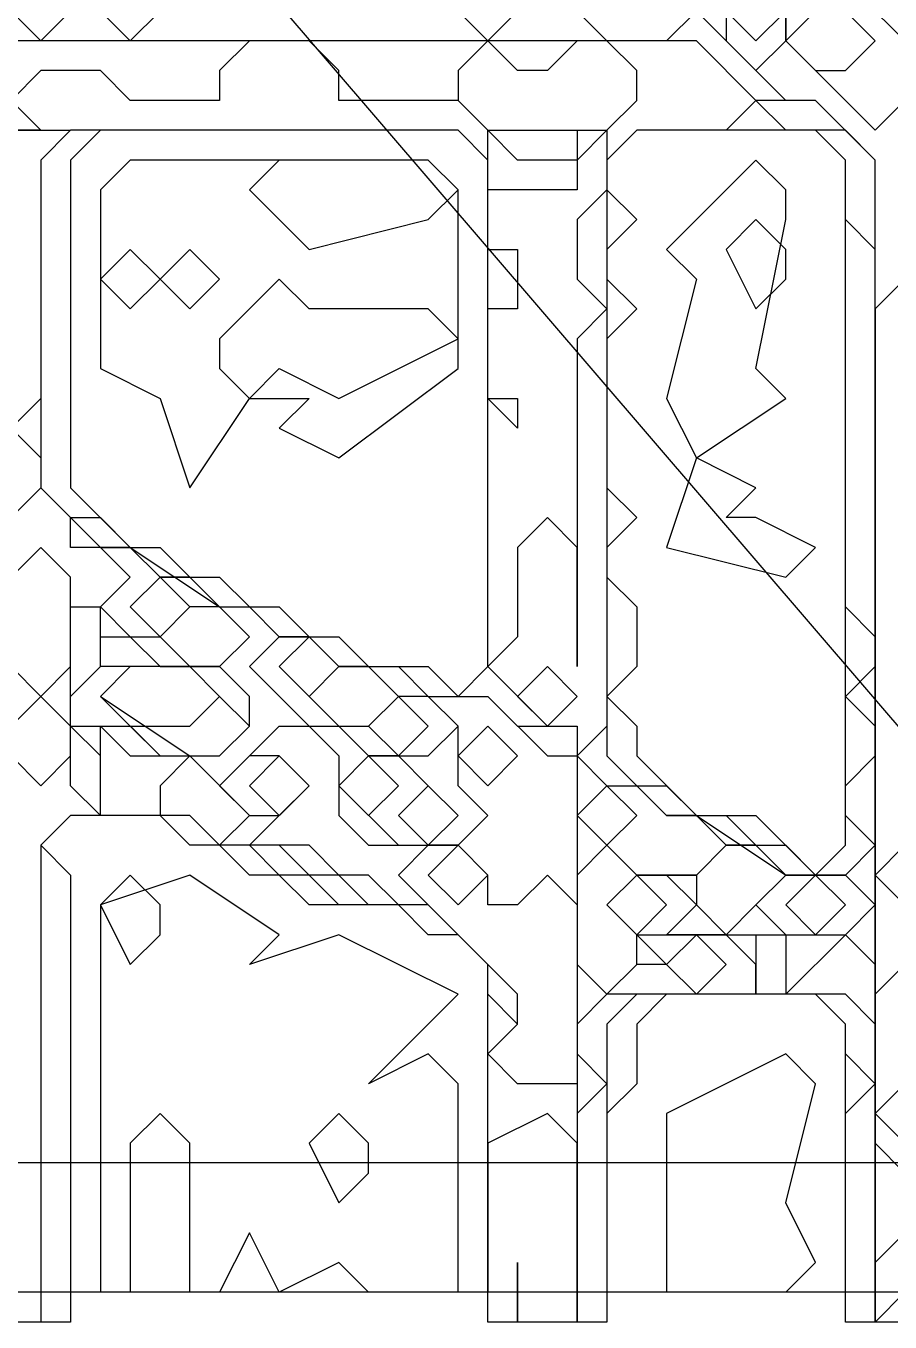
# Model space of a CAD drawing. Extents: x 46 to 224, y 52 to 151.
# Drawn here: x 75.11 to 92.37, y 51.81 to 77.71 of the extents above; entities that cross this region are included whole.
import ezdxf

# ---------------------------------------------------------------- set-up
doc = ezdxf.new("R2010")
doc.units = 0
doc.layers.add('OUTLINE', color=1, linetype='CONTINUOUS')

msp = doc.modelspace()

# ---------------------------------------------------------------- linework, layer by layer
for p, q in [((92.6722, 77.4088), (90.2913, 79.7897)), ((92.6722, 77.4088), (90.2913, 79.7897)), ((88.5056, 78.5992), (89.696, 77.4088)), ((88.5056, 78.5992), (89.696, 77.4088)), ((75.4103, 77.4088), (74.8151, 78.004)), ((76.0056, 78.004), (75.4103, 77.4088)), ((77.196, 77.4088), (76.6008, 78.004)), ((77.7913, 78.004), (77.196, 77.4088)), ((84.3389, 77.4088), (83.7437, 78.004)), ((84.9341, 78.004), (84.3389, 77.4088)), ((86.7198, 77.4088), (86.1246, 78.004)), ((88.5056, 78.004), (87.9103, 77.4088)), ((90.2913, 76.2183), (88.5056, 78.004)), ((90.2913, 76.2183), (88.5056, 78.004)), ((90.2913, 76.2183), (88.5056, 78.004)), ((89.1008, 78.004), (89.1008, 77.4088)), ((89.1008, 78.004), (89.1008, 77.4088)), ((89.696, 77.4088), (90.2913, 78.004)), ((89.696, 77.4088), (90.2913, 78.004)), ((90.2913, 77.4088), (90.2913, 78.004)), ((90.2913, 78.004), (90.2913, 77.4088)), ((90.2913, 77.4088), (90.2913, 78.004)), ((90.2913, 78.004), (90.2913, 77.4088)), ((90.8865, 78.004), (90.2913, 77.4088)), ((92.077, 77.4088), (91.4818, 78.004)), ((88.5056, 77.4088), (58.7437, 77.4088)), ((88.5056, 77.4088), (58.7437, 77.4088)), ((79.577, 77.4088), (78.9818, 76.8135)), ((80.7675, 77.4088), (79.577, 77.4088)), ((81.3627, 76.8135), (80.7675, 77.4088)), ((84.3389, 77.4088), (83.7437, 76.8135)), ((84.9341, 76.8135), (84.3389, 77.4088)), ((86.1246, 77.4088), (85.5294, 76.8135)), ((86.7198, 77.4088), (86.1246, 77.4088)), ((87.3151, 76.8135), (86.7198, 77.4088)), ((87.9103, 77.4088), (86.7198, 77.4088)), ((89.696, 76.2183), (88.5056, 77.4088)), ((89.696, 76.2183), (88.5056, 77.4088)), ((89.1008, 77.4088), (89.696, 76.8135)), ((89.1008, 77.4088), (89.696, 76.8135)), ((89.696, 76.8135), (90.2913, 77.4088)), ((89.696, 76.8135), (90.2913, 77.4088)), ((90.2913, 77.4088), (92.077, 75.623)), ((90.2913, 77.4088), (92.077, 75.623)), ((90.2913, 77.4088), (90.8865, 76.8135)), ((91.4818, 76.8135), (92.077, 77.4088)), ((75.4103, 76.8135), (74.8151, 76.2183)), ((76.6008, 76.8135), (75.4103, 76.8135)), ((77.196, 76.2183), (76.6008, 76.8135)), ((78.9818, 76.8135), (78.9818, 76.2183)), ((81.3627, 76.2183), (81.3627, 76.8135)), ((83.7437, 76.8135), (83.7437, 76.2183)), ((85.5294, 76.8135), (84.9341, 76.8135)), ((87.3151, 76.2183), (87.3151, 76.8135)), ((90.8865, 76.8135), (91.4818, 76.8135)), ((74.8151, 76.2183), (75.4103, 75.623)), ((78.9818, 76.2183), (77.196, 76.2183)), ((83.7437, 76.2183), (81.3627, 76.2183)), ((84.3389, 75.623), (83.7437, 76.2183)), ((83.7437, 76.2183), (84.3389, 75.623)), ((86.7198, 75.623), (87.3151, 76.2183)), ((89.696, 76.2183), (89.1008, 75.623)), ((90.2913, 75.623), (89.696, 76.2183)), ((90.8865, 76.2183), (89.696, 76.2183)), ((90.8865, 76.2183), (89.696, 76.2183)), ((90.8865, 76.2183), (90.2913, 76.2183)), ((90.8865, 76.2183), (90.2913, 76.2183)), ((90.8865, 76.2183), (90.2913, 76.2183)), ((92.077, 75.0278), (90.8865, 76.2183)), ((92.077, 75.0278), (90.8865, 76.2183)), ((92.077, 75.0278), (90.8865, 76.2183)), ((92.077, 75.0278), (90.8865, 76.2183)), ((92.077, 75.0278), (90.8865, 76.2183)), ((92.077, 75.623), (92.6722, 76.2183)), ((92.077, 75.623), (92.6722, 76.2183)), ((71.8389, 75.623), (75.4103, 75.623)), ((71.8389, 75.623), (75.4103, 75.623)), ((75.4103, 75.623), (74.8151, 75.623)), ((75.4103, 75.623), (74.8151, 75.623)), ((75.4103, 75.623), (76.0056, 75.623)), ((76.0056, 75.623), (75.4103, 75.0278)), ((76.0056, 75.623), (75.4103, 75.0278)), ((76.0056, 75.623), (75.4103, 75.0278)), ((83.7437, 75.623), (76.0056, 75.623)), ((83.7437, 75.623), (76.0056, 75.623)), ((76.6008, 75.623), (76.0056, 75.0278)), ((83.7437, 75.623), (76.6008, 75.623)), ((84.3389, 75.0278), (83.7437, 75.623)), ((84.3389, 75.0278), (83.7437, 75.623)), ((84.3389, 75.0278), (83.7437, 75.623)), ((84.3389, 64.9088), (84.3389, 75.623)), ((84.3389, 75.623), (86.7198, 75.623)), ((84.3389, 75.623), (86.1246, 75.623)), ((84.9341, 75.0278), (84.3389, 75.623)), ((84.3389, 75.623), (86.7198, 75.623)), ((84.3389, 75.0278), (84.3389, 75.623)), ((84.3389, 75.623), (86.7198, 75.623)), ((84.3389, 75.0278), (84.3389, 75.623)), ((84.3389, 75.623), (86.7198, 75.623)), ((84.3389, 75.0278), (84.3389, 75.623)), ((86.1246, 75.623), (86.1246, 75.0278)), ((86.7198, 75.623), (86.1246, 75.0278)), ((87.3151, 75.623), (86.7198, 75.0278)), ((86.7198, 75.623), (86.7198, 74.4326)), ((87.3151, 75.623), (86.7198, 75.0278)), ((87.3151, 75.623), (86.7198, 75.0278)), ((87.3151, 75.623), (86.7198, 75.0278)), ((86.7198, 75.623), (86.7198, 74.4326)), ((89.1008, 75.623), (87.3151, 75.623)), ((90.8865, 75.623), (87.3151, 75.623)), ((90.8865, 75.623), (87.3151, 75.623)), ((90.8865, 75.623), (87.3151, 75.623)), ((90.8865, 75.623), (90.2913, 75.623)), ((91.4818, 75.623), (90.8865, 75.623)), ((91.4818, 75.0278), (90.8865, 75.623)), ((91.4818, 75.0278), (90.8865, 75.623)), ((91.4818, 75.0278), (90.8865, 75.623)), ((92.077, 75.0278), (91.4818, 75.623)), ((75.4103, 75.0278), (75.4103, 70.2659)), ((75.4103, 75.0278), (75.4103, 68.4802)), ((75.4103, 75.0278), (75.4103, 68.4802)), ((76.0056, 75.0278), (76.0056, 68.4802)), ((77.196, 75.0278), (76.6008, 74.4326)), ((77.196, 75.0278), (76.6008, 74.4326)), ((83.1484, 75.0278), (77.196, 75.0278)), ((83.1484, 75.0278), (77.196, 75.0278)), ((80.1722, 75.0278), (79.577, 74.4326)), ((83.1484, 75.0278), (80.1722, 75.0278)), ((83.7437, 74.4326), (83.1484, 75.0278)), ((83.7437, 74.4326), (83.1484, 75.0278)), ((83.7437, 74.4326), (83.1484, 75.0278)), ((84.3389, 74.4326), (84.3389, 75.0278)), ((84.3389, 64.9088), (84.3389, 75.0278)), ((84.3389, 74.4326), (84.3389, 75.0278)), ((84.3389, 74.4326), (84.3389, 75.0278)), ((84.3389, 74.4326), (84.3389, 75.0278)), ((84.3389, 64.9088), (84.3389, 75.0278)), ((86.1246, 75.0278), (84.9341, 75.0278)), ((86.1246, 75.0278), (86.1246, 74.4326)), ((86.7198, 75.0278), (86.7198, 63.7183)), ((86.7198, 75.0278), (86.7198, 63.123)), ((86.7198, 75.0278), (86.7198, 63.123)), ((86.7198, 75.0278), (86.7198, 74.4326)), ((89.696, 75.0278), (87.9103, 73.2421)), ((89.696, 75.0278), (87.9103, 73.2421)), ((90.2913, 74.4326), (89.696, 75.0278)), ((90.2913, 74.4326), (89.696, 75.0278)), ((91.4818, 74.4326), (91.4818, 75.0278)), ((91.4818, 74.4326), (91.4818, 75.0278)), ((91.4818, 74.4326), (91.4818, 75.0278)), ((92.077, 61.3373), (92.077, 75.0278)), ((92.077, 51.8135), (92.077, 75.0278)), ((92.077, 51.8135), (92.077, 75.0278)), ((92.077, 51.8135), (92.077, 75.0278)), ((92.077, 61.3373), (92.077, 75.0278)), ((92.077, 61.3373), (92.077, 75.0278)), ((76.6008, 74.4326), (76.6008, 70.8611)), ((76.6008, 74.4326), (76.6008, 70.8611)), ((79.577, 74.4326), (80.7675, 73.2421)), ((83.1484, 73.8373), (83.7437, 74.4326)), ((83.7437, 73.8373), (83.7437, 74.4326)), ((83.7437, 73.8373), (83.7437, 74.4326)), ((86.1246, 74.4326), (84.3389, 74.4326)), ((84.3389, 64.9088), (84.3389, 74.4326)), ((84.3389, 64.9088), (84.3389, 74.4326)), ((84.3389, 64.9088), (84.3389, 74.4326)), ((86.7198, 74.4326), (86.1246, 73.8373)), ((86.7198, 74.4326), (86.1246, 73.8373)), ((86.7198, 74.4326), (87.3151, 73.8373)), ((90.2913, 73.8373), (90.2913, 74.4326)), ((90.2913, 73.8373), (90.2913, 74.4326)), ((91.4818, 73.8373), (91.4818, 74.4326)), ((91.4818, 66.0992), (91.4818, 74.4326)), ((91.4818, 61.3373), (91.4818, 74.4326)), ((80.7675, 73.2421), (83.1484, 73.8373)), ((83.7437, 70.8611), (83.7437, 73.8373)), ((83.7437, 70.8611), (83.7437, 73.8373)), ((86.1246, 73.8373), (86.1246, 72.6468)), ((86.1246, 73.8373), (86.1246, 72.6468)), ((87.3151, 73.8373), (86.7198, 73.2421)), ((89.696, 73.8373), (89.1008, 73.2421)), ((89.696, 70.8611), (90.2913, 73.8373)), ((89.696, 70.8611), (90.2913, 73.8373)), ((90.2913, 73.2421), (89.696, 73.8373)), ((92.077, 73.2421), (91.4818, 73.8373)), ((77.196, 73.2421), (76.6008, 72.6468)), ((77.7913, 72.6468), (77.196, 73.2421)), ((78.3865, 73.2421), (77.7913, 72.6468)), ((78.9818, 72.6468), (78.3865, 73.2421)), ((84.3389, 73.2421), (84.9341, 73.2421)), ((84.3389, 72.6468), (84.3389, 73.2421)), ((84.9341, 73.2421), (84.9341, 72.0516)), ((86.7198, 73.2421), (86.7198, 72.6468)), ((87.9103, 73.2421), (88.5056, 72.6468)), ((87.9103, 73.2421), (88.5056, 72.6468)), ((89.1008, 73.2421), (89.696, 72.0516)), ((90.2913, 72.6468), (90.2913, 73.2421)), ((92.077, 61.3373), (92.077, 73.2421)), ((76.6008, 72.6468), (77.196, 72.0516)), ((77.196, 72.0516), (77.7913, 72.6468)), ((77.7913, 72.6468), (78.3865, 72.0516)), ((78.3865, 72.0516), (78.9818, 72.6468)), ((80.1722, 72.6468), (78.9818, 71.4564)), ((80.7675, 72.0516), (80.1722, 72.6468)), ((84.3389, 72.0516), (84.3389, 72.6468)), ((86.1246, 72.6468), (86.7198, 72.0516)), ((86.1246, 72.6468), (86.7198, 72.0516)), ((86.7198, 72.6468), (87.3151, 72.0516)), ((88.5056, 72.6468), (87.9103, 70.2659)), ((88.5056, 72.6468), (87.9103, 70.2659)), ((89.696, 72.0516), (90.2913, 72.6468)), ((92.6722, 72.6468), (92.077, 72.0516)), ((92.6722, 72.6468), (92.077, 72.0516)), ((81.3627, 72.0516), (80.7675, 72.0516)), ((83.1484, 72.0516), (81.3627, 72.0516)), ((83.7437, 71.4564), (83.1484, 72.0516)), ((84.9341, 72.0516), (84.3389, 72.0516)), ((86.7198, 72.0516), (86.1246, 71.4564)), ((86.7198, 72.0516), (86.1246, 71.4564)), ((87.3151, 72.0516), (86.7198, 71.4564)), ((92.077, 72.0516), (92.077, 51.8135)), ((92.077, 72.0516), (92.077, 51.8135)), ((78.9818, 71.4564), (78.9818, 70.8611)), ((81.3627, 70.2659), (83.7437, 71.4564)), ((86.1246, 71.4564), (86.1246, 64.9088)), ((86.1246, 71.4564), (86.1246, 64.9088)), ((86.7198, 71.4564), (86.7198, 68.4802)), ((76.6008, 70.8611), (77.7913, 70.2659)), ((76.6008, 70.8611), (77.7913, 70.2659)), ((78.9818, 70.8611), (79.577, 70.2659)), ((79.577, 70.2659), (80.1722, 70.8611)), ((80.1722, 70.8611), (81.3627, 70.2659)), ((81.3627, 69.0754), (83.7437, 70.8611)), ((81.3627, 69.0754), (83.7437, 70.8611)), ((90.2913, 70.2659), (89.696, 70.8611)), ((90.2913, 70.2659), (89.696, 70.8611)), ((75.4103, 70.2659), (74.8151, 69.6707)), ((77.7913, 70.2659), (78.3865, 68.4802)), ((77.7913, 70.2659), (78.3865, 68.4802)), ((78.3865, 68.4802), (79.577, 70.2659)), ((78.3865, 68.4802), (79.577, 70.2659)), ((79.577, 70.2659), (80.7675, 70.2659)), ((79.577, 70.2659), (80.7675, 70.2659)), ((80.7675, 70.2659), (80.1722, 69.6707)), ((80.7675, 70.2659), (80.1722, 69.6707)), ((84.3389, 70.2659), (84.9341, 70.2659)), ((84.9341, 69.6707), (84.3389, 70.2659)), ((84.9341, 70.2659), (84.9341, 69.6707)), ((87.9103, 70.2659), (88.5056, 69.0754)), ((87.9103, 70.2659), (88.5056, 69.0754)), ((88.5056, 69.0754), (90.2913, 70.2659)), ((88.5056, 69.0754), (90.2913, 70.2659)), ((74.8151, 69.6707), (75.4103, 69.0754)), ((80.1722, 69.6707), (81.3627, 69.0754)), ((80.1722, 69.6707), (81.3627, 69.0754)), ((75.4103, 69.0754), (75.4103, 68.4802)), ((88.5056, 69.0754), (87.9103, 67.2897)), ((88.5056, 69.0754), (87.9103, 67.2897)), ((89.696, 68.4802), (88.5056, 69.0754)), ((89.696, 68.4802), (88.5056, 69.0754)), ((75.4103, 68.4802), (74.8151, 67.8849)), ((76.0056, 67.8849), (75.4103, 68.4802)), ((75.4103, 68.4802), (76.6008, 67.2897)), ((75.4103, 68.4802), (76.6008, 67.2897)), ((75.4103, 68.4802), (76.0056, 67.8849)), ((76.0056, 68.4802), (77.196, 67.2897)), ((86.7198, 68.4802), (87.3151, 67.8849)), ((89.1008, 67.8849), (89.696, 68.4802)), ((89.1008, 67.8849), (89.696, 68.4802)), ((76.0056, 67.2897), (76.0056, 67.8849)), ((76.0056, 67.8849), (76.6008, 67.8849)), ((76.6008, 67.8849), (77.196, 67.2897)), ((85.5294, 67.8849), (84.9341, 67.2897)), ((85.5294, 67.8849), (84.9341, 67.2897)), ((86.1246, 67.2897), (85.5294, 67.8849)), ((86.1246, 67.2897), (85.5294, 67.8849)), ((87.3151, 67.8849), (86.7198, 67.2897)), ((89.696, 67.8849), (89.1008, 67.8849)), ((89.696, 67.8849), (89.1008, 67.8849)), ((90.8865, 67.2897), (89.696, 67.8849)), ((90.8865, 67.2897), (89.696, 67.8849)), ((75.4103, 67.2897), (74.8151, 66.6945)), ((76.0056, 66.6945), (75.4103, 67.2897)), ((76.6008, 67.2897), (76.0056, 67.2897)), ((77.196, 66.6945), (76.6008, 67.2897)), ((76.6008, 67.2897), (77.196, 67.2897)), ((76.6008, 67.2897), (77.196, 67.2897)), ((77.196, 67.2897), (76.6008, 67.2897)), ((77.196, 67.2897), (76.6008, 67.2897)), ((76.6008, 67.2897), (77.196, 67.2897)), ((76.6008, 67.2897), (77.196, 67.2897)), ((77.196, 67.2897), (76.6008, 67.2897)), ((76.6008, 67.2897), (77.196, 67.2897)), ((77.196, 67.2897), (78.9818, 66.0992)), ((77.196, 67.2897), (77.7913, 66.6945)), ((77.7913, 66.6945), (77.196, 67.2897)), ((77.7913, 66.6945), (77.196, 67.2897)), ((77.196, 67.2897), (77.7913, 66.6945)), ((77.196, 67.2897), (77.7913, 66.6945)), ((77.196, 67.2897), (77.7913, 67.2897)), ((77.196, 67.2897), (77.7913, 67.2897)), ((77.7913, 66.6945), (77.196, 67.2897)), ((77.196, 67.2897), (77.7913, 66.6945)), ((77.7913, 67.2897), (78.3865, 66.6945)), ((77.7913, 67.2897), (78.3865, 66.6945)), ((84.9341, 67.2897), (84.9341, 65.504)), ((84.9341, 67.2897), (84.9341, 65.504)), ((86.1246, 64.9088), (86.1246, 67.2897)), ((86.1246, 64.9088), (86.1246, 67.2897)), ((86.7198, 67.2897), (86.7198, 66.6945)), ((87.9103, 67.2897), (90.2913, 66.6945)), ((87.9103, 67.2897), (90.2913, 66.6945)), ((90.2913, 66.6945), (90.8865, 67.2897)), ((90.2913, 66.6945), (90.8865, 67.2897)), ((76.0056, 66.0992), (76.0056, 66.6945)), ((76.6008, 66.0992), (77.196, 66.6945)), ((77.7913, 66.6945), (77.196, 66.0992)), ((78.3865, 66.0992), (77.7913, 66.6945)), ((77.7913, 66.6945), (78.3865, 66.6945)), ((78.3865, 66.6945), (77.7913, 66.6945)), ((78.3865, 66.6945), (77.7913, 66.6945)), ((77.7913, 66.6945), (78.3865, 66.6945)), ((77.7913, 66.6945), (78.9818, 66.6945)), ((78.3865, 66.6945), (77.7913, 66.6945)), ((77.7913, 66.6945), (78.3865, 66.6945)), ((78.3865, 66.6945), (78.9818, 66.0992)), ((79.577, 65.504), (78.3865, 66.6945)), ((79.577, 65.504), (78.3865, 66.6945)), ((78.3865, 66.6945), (78.9818, 66.0992)), ((78.3865, 66.6945), (78.9818, 66.6945)), ((78.3865, 66.6945), (78.9818, 66.6945)), ((79.577, 65.504), (78.3865, 66.6945)), ((78.3865, 66.6945), (78.9818, 66.0992)), ((78.9818, 66.6945), (79.577, 66.0992)), ((78.9818, 66.6945), (79.577, 66.0992)), ((78.9818, 66.6945), (79.577, 66.0992)), ((86.7198, 66.6945), (87.3151, 66.0992)), ((76.0056, 62.5278), (76.0056, 66.0992)), ((76.0056, 66.0992), (76.6008, 66.0992)), ((76.0056, 64.9088), (76.0056, 66.0992)), ((76.6008, 64.9088), (76.6008, 66.0992)), ((76.6008, 66.0992), (77.196, 65.504)), ((76.6008, 64.9088), (76.6008, 66.0992)), ((76.6008, 66.0992), (77.196, 65.504)), ((77.196, 66.0992), (77.7913, 65.504)), ((77.7913, 65.504), (78.3865, 66.0992)), ((78.3865, 66.0992), (77.7913, 65.504)), ((78.9818, 66.0992), (78.3865, 66.0992)), ((78.9818, 66.0992), (80.1722, 66.0992)), ((79.577, 65.504), (78.9818, 66.0992)), ((78.9818, 66.0992), (79.577, 66.0992)), ((78.9818, 66.0992), (79.577, 66.0992)), ((78.9818, 66.0992), (79.577, 66.0992)), ((79.577, 66.0992), (80.1722, 65.504)), ((79.577, 66.0992), (80.1722, 65.504)), ((79.577, 66.0992), (80.1722, 66.0992)), ((79.577, 66.0992), (80.1722, 66.0992)), ((79.577, 66.0992), (80.1722, 66.0992)), ((79.577, 66.0992), (80.1722, 65.504)), ((80.1722, 66.0992), (80.7675, 65.504)), ((80.1722, 66.0992), (80.7675, 65.504)), ((80.1722, 66.0992), (80.7675, 65.504)), ((80.1722, 66.0992), (80.7675, 65.504)), ((87.3151, 66.0992), (87.3151, 64.9088)), ((92.077, 65.504), (91.4818, 66.0992)), ((76.6008, 64.9088), (76.6008, 65.504)), ((76.6008, 65.504), (77.196, 65.504)), ((77.196, 65.504), (77.7913, 64.9088)), ((77.7913, 64.9088), (77.196, 65.504)), ((77.196, 65.504), (77.7913, 64.9088)), ((77.196, 65.504), (77.7913, 65.504)), ((77.196, 65.504), (77.7913, 65.504)), ((77.7913, 65.504), (78.3865, 64.9088)), ((77.7913, 65.504), (78.3865, 64.9088)), ((77.7913, 65.504), (78.3865, 64.9088)), ((78.9818, 64.9088), (79.577, 65.504)), ((78.9818, 64.9088), (79.577, 65.504)), ((78.9818, 64.9088), (79.577, 65.504)), ((78.9818, 64.9088), (79.577, 65.504)), ((80.1722, 65.504), (79.577, 64.9088)), ((80.1722, 65.504), (79.577, 64.9088)), ((80.1722, 65.504), (79.577, 64.9088)), ((80.7675, 65.504), (80.1722, 64.9088)), ((80.1722, 65.504), (80.7675, 65.504)), ((80.7675, 65.504), (80.1722, 65.504)), ((80.1722, 65.504), (80.7675, 65.504)), ((80.7675, 65.504), (80.1722, 65.504)), ((80.1722, 65.504), (80.7675, 65.504)), ((80.7675, 65.504), (80.1722, 65.504)), ((80.7675, 65.504), (81.3627, 65.504)), ((81.3627, 64.9088), (80.7675, 65.504)), ((80.7675, 65.504), (81.3627, 64.9088)), ((81.3627, 64.9088), (80.7675, 65.504)), ((80.7675, 65.504), (81.3627, 65.504)), ((80.7675, 65.504), (81.3627, 65.504)), ((80.7675, 65.504), (81.3627, 65.504)), ((80.7675, 65.504), (81.3627, 64.9088)), ((81.3627, 64.9088), (80.7675, 65.504)), ((81.3627, 65.504), (81.9579, 64.9088)), ((81.3627, 65.504), (81.9579, 64.9088)), ((81.3627, 65.504), (81.9579, 64.9088)), ((81.3627, 65.504), (81.9579, 64.9088)), ((84.9341, 65.504), (84.3389, 64.9088)), ((84.9341, 65.504), (84.3389, 64.9088)), ((92.077, 64.9088), (92.077, 65.504)), ((74.8151, 64.9088), (75.4103, 64.3135)), ((75.4103, 64.3135), (76.0056, 64.9088)), ((76.0056, 64.3135), (76.6008, 64.9088)), ((76.0056, 64.3135), (76.6008, 64.9088)), ((77.196, 64.9088), (76.6008, 64.3135)), ((78.9818, 64.9088), (76.6008, 64.9088)), ((77.196, 64.9088), (76.6008, 64.3135)), ((77.196, 64.9088), (76.6008, 64.3135)), ((77.196, 64.9088), (76.6008, 64.3135)), ((78.3865, 64.9088), (77.196, 64.9088)), ((78.9818, 64.9088), (77.196, 64.9088)), ((78.3865, 64.9088), (77.196, 64.9088)), ((78.9818, 64.9088), (77.196, 64.9088)), ((77.7913, 64.9088), (78.3865, 64.9088)), ((78.3865, 64.9088), (77.7913, 64.9088)), ((77.7913, 64.9088), (78.9818, 64.9088)), ((78.3865, 64.9088), (78.9818, 64.9088)), ((78.9818, 64.3135), (78.3865, 64.9088)), ((78.3865, 64.9088), (78.9818, 64.9088)), ((78.9818, 64.3135), (78.3865, 64.9088)), ((78.3865, 64.9088), (78.9818, 64.9088)), ((79.577, 64.3135), (78.9818, 64.9088)), ((79.577, 64.3135), (78.9818, 64.9088)), ((79.577, 64.3135), (78.9818, 64.9088)), ((79.577, 64.9088), (80.7675, 63.7183)), ((79.577, 64.9088), (80.7675, 63.7183)), ((79.577, 64.9088), (80.7675, 63.7183)), ((80.1722, 64.9088), (80.7675, 64.3135)), ((80.7675, 64.3135), (81.3627, 64.9088)), ((81.3627, 64.9088), (80.7675, 64.3135)), ((81.3627, 64.9088), (80.7675, 64.3135)), ((81.9579, 64.9088), (81.3627, 64.9088)), ((81.3627, 64.9088), (82.5532, 64.9088)), ((81.9579, 64.9088), (81.3627, 64.9088)), ((81.9579, 64.9088), (81.3627, 64.9088)), ((81.3627, 64.9088), (82.5532, 64.9088)), ((81.9579, 64.9088), (81.3627, 64.9088)), ((81.9579, 64.9088), (82.5532, 64.9088)), ((82.5532, 64.3135), (81.9579, 64.9088)), ((82.5532, 64.3135), (81.9579, 64.9088)), ((81.9579, 64.9088), (82.5532, 64.9088)), ((82.5532, 64.3135), (81.9579, 64.9088)), ((81.9579, 64.9088), (82.5532, 64.9088)), ((81.9579, 64.9088), (83.1484, 64.9088)), ((82.5532, 64.3135), (81.9579, 64.9088)), ((82.5532, 64.9088), (83.1484, 64.3135)), ((82.5532, 64.9088), (83.1484, 64.3135)), ((82.5532, 64.9088), (83.1484, 64.3135)), ((82.5532, 64.9088), (83.1484, 64.3135)), ((82.5532, 64.9088), (83.1484, 64.3135)), ((83.1484, 64.9088), (83.7437, 64.3135)), ((83.7437, 64.3135), (84.3389, 64.9088)), ((83.7437, 64.3135), (84.3389, 64.9088)), ((83.7437, 64.3135), (84.3389, 64.9088)), ((83.7437, 64.3135), (84.3389, 64.9088)), ((83.7437, 64.3135), (84.3389, 64.9088)), ((83.7437, 64.3135), (84.3389, 64.9088)), ((84.3389, 64.9088), (85.5294, 63.7183)), ((84.3389, 64.9088), (85.5294, 63.7183)), ((85.5294, 64.9088), (84.9341, 64.3135)), ((86.1246, 64.3135), (85.5294, 64.9088)), ((87.3151, 64.9088), (86.7198, 64.3135)), ((91.4818, 64.3135), (92.077, 64.9088)), ((75.4103, 64.3135), (74.8151, 63.7183)), ((76.0056, 63.7183), (75.4103, 64.3135)), ((76.0056, 62.5278), (76.0056, 64.3135)), ((76.0056, 62.5278), (76.0056, 64.3135)), ((76.6008, 64.3135), (78.3865, 63.123)), ((76.6008, 64.3135), (77.7913, 63.123)), ((76.6008, 64.3135), (77.196, 63.7183)), ((76.6008, 64.3135), (77.7913, 63.123)), ((78.3865, 63.7183), (78.9818, 64.3135)), ((79.577, 63.7183), (78.9818, 64.3135)), ((79.577, 63.7183), (79.577, 64.3135)), ((79.577, 63.7183), (79.577, 64.3135)), ((79.577, 63.7183), (79.577, 64.3135)), ((80.7675, 64.3135), (81.3627, 63.7183)), ((80.7675, 64.3135), (81.3627, 63.7183)), ((81.9579, 63.7183), (82.5532, 64.3135)), ((82.5532, 64.3135), (81.9579, 63.7183)), ((81.9579, 63.7183), (82.5532, 64.3135)), ((83.1484, 63.7183), (82.5532, 64.3135)), ((83.1484, 64.3135), (82.5532, 64.3135)), ((83.1484, 64.3135), (82.5532, 64.3135)), ((83.1484, 64.3135), (83.7437, 64.3135)), ((83.1484, 64.3135), (84.3389, 64.3135)), ((83.7437, 63.7183), (83.1484, 64.3135)), ((83.7437, 63.7183), (83.1484, 64.3135)), ((83.1484, 64.3135), (84.3389, 64.3135)), ((83.1484, 64.3135), (83.7437, 64.3135)), ((83.7437, 63.7183), (83.1484, 64.3135)), ((83.1484, 64.3135), (83.7437, 64.3135)), ((83.1484, 64.3135), (83.7437, 64.3135)), ((83.1484, 64.3135), (83.7437, 64.3135)), ((83.7437, 63.7183), (83.1484, 64.3135)), ((84.3389, 64.3135), (85.5294, 63.123)), ((84.3389, 64.3135), (84.9341, 63.7183)), ((84.9341, 64.3135), (85.5294, 63.7183)), ((85.5294, 63.7183), (86.1246, 64.3135)), ((86.7198, 64.3135), (87.3151, 63.7183)), ((92.077, 63.7183), (91.4818, 64.3135)), ((76.6008, 63.123), (76.0056, 63.7183)), ((76.0056, 63.7183), (77.196, 63.7183)), ((76.0056, 63.123), (76.0056, 63.7183)), ((76.6008, 63.7183), (77.196, 63.123)), ((76.6008, 63.123), (76.6008, 63.7183)), ((77.196, 63.7183), (77.7913, 63.123)), ((77.196, 63.7183), (78.3865, 63.7183)), ((78.9818, 63.123), (79.577, 63.7183)), ((78.9818, 63.123), (79.577, 63.7183)), ((78.9818, 63.123), (79.577, 63.7183)), ((78.9818, 63.123), (79.577, 63.7183)), ((79.577, 63.123), (80.1722, 63.7183)), ((80.1722, 63.7183), (80.7675, 63.7183)), ((80.7675, 63.7183), (81.3627, 63.123)), ((80.7675, 63.7183), (81.3627, 63.7183)), ((80.7675, 63.7183), (81.3627, 63.7183)), ((80.7675, 63.7183), (81.3627, 63.7183)), ((81.3627, 63.7183), (81.9579, 63.7183)), ((81.3627, 63.7183), (81.9579, 63.123)), ((81.3627, 63.7183), (81.9579, 63.123)), ((81.3627, 63.7183), (81.9579, 63.7183)), ((81.3627, 63.7183), (81.9579, 63.123)), ((81.9579, 63.7183), (82.5532, 63.123)), ((82.5532, 63.123), (83.1484, 63.7183)), ((83.1484, 63.123), (83.7437, 63.7183)), ((83.1484, 63.123), (83.7437, 63.7183)), ((83.1484, 63.123), (83.7437, 63.7183)), ((83.7437, 62.5278), (83.7437, 63.7183)), ((84.3389, 63.7183), (83.7437, 63.123)), ((84.9341, 63.123), (84.3389, 63.7183)), ((84.9341, 63.7183), (86.1246, 63.7183)), ((85.5294, 63.7183), (86.1246, 63.7183)), ((85.5294, 63.7183), (86.1246, 63.7183)), ((86.7198, 63.7183), (86.1246, 63.123)), ((86.1246, 63.7183), (86.1246, 56.5754)), ((86.1246, 63.7183), (86.1246, 51.8135)), ((86.1246, 63.7183), (86.1246, 51.8135)), ((87.3151, 63.7183), (87.3151, 63.123)), ((92.077, 63.123), (92.077, 63.7183)), ((74.8151, 63.123), (75.4103, 62.5278)), ((75.4103, 62.5278), (76.0056, 63.123)), ((76.6008, 61.9326), (76.6008, 63.123)), ((76.6008, 61.9326), (76.6008, 63.123)), ((77.196, 63.123), (78.3865, 63.123)), ((78.3865, 63.123), (77.7913, 62.5278)), ((78.3865, 63.123), (77.7913, 62.5278)), ((77.7913, 63.123), (78.9818, 63.123)), ((77.7913, 63.123), (78.9818, 63.123)), ((77.7913, 63.123), (78.9818, 63.123)), ((78.3865, 63.123), (78.9818, 63.123)), ((79.577, 61.9326), (78.3865, 63.123)), ((79.577, 63.123), (78.9818, 62.5278)), ((80.1722, 63.123), (79.577, 63.123)), ((80.1722, 63.123), (79.577, 63.123)), ((80.1722, 63.123), (79.577, 62.5278)), ((80.1722, 63.123), (79.577, 62.5278)), ((80.7675, 62.5278), (80.1722, 63.123)), ((80.7675, 62.5278), (80.1722, 63.123)), ((80.7675, 62.5278), (80.1722, 63.123)), ((80.7675, 62.5278), (80.1722, 63.123)), ((81.3627, 63.123), (81.3627, 61.9326)), ((81.9579, 63.123), (81.3627, 62.5278)), ((81.9579, 63.123), (81.3627, 62.5278)), ((81.9579, 63.123), (81.3627, 62.5278)), ((81.9579, 63.123), (83.1484, 63.123)), ((82.5532, 63.123), (81.9579, 63.123)), ((81.9579, 63.123), (83.1484, 63.123)), ((82.5532, 62.5278), (81.9579, 63.123)), ((81.9579, 63.123), (83.1484, 63.123)), ((82.5532, 62.5278), (81.9579, 63.123)), ((83.1484, 62.5278), (82.5532, 63.123)), ((83.7437, 63.123), (84.3389, 62.5278)), ((84.3389, 62.5278), (84.9341, 63.123)), ((85.5294, 63.123), (86.1246, 63.123)), ((86.1246, 63.123), (86.7198, 62.5278)), ((86.1246, 63.123), (86.1246, 60.1468)), ((86.7198, 63.123), (87.9103, 61.9326)), ((86.7198, 63.123), (87.3151, 62.5278)), ((87.3151, 63.123), (88.5056, 61.9326)), ((91.4818, 62.5278), (92.077, 63.123)), ((76.6008, 61.9326), (76.0056, 62.5278)), ((76.6008, 61.9326), (76.0056, 62.5278)), ((76.6008, 61.9326), (76.0056, 62.5278)), ((77.7913, 62.5278), (77.7913, 61.9326)), ((77.7913, 62.5278), (77.7913, 61.9326)), ((78.9818, 62.5278), (79.577, 61.9326)), ((79.577, 61.3373), (80.7675, 62.5278)), ((79.577, 62.5278), (80.1722, 61.9326)), ((79.577, 62.5278), (80.1722, 61.9326)), ((80.1722, 61.9326), (80.7675, 62.5278)), ((80.1722, 61.9326), (80.7675, 62.5278)), ((80.1722, 61.9326), (80.7675, 62.5278)), ((81.3627, 62.5278), (82.5532, 61.3373)), ((81.3627, 62.5278), (81.9579, 61.9326)), ((81.3627, 62.5278), (81.9579, 61.9326)), ((81.9579, 61.9326), (82.5532, 62.5278)), ((81.9579, 61.9326), (82.5532, 62.5278)), ((83.1484, 62.5278), (82.5532, 61.9326)), ((83.1484, 62.5278), (82.5532, 61.9326)), ((83.7437, 61.9326), (83.1484, 62.5278)), ((83.7437, 61.9326), (83.1484, 62.5278)), ((83.7437, 61.9326), (83.1484, 62.5278)), ((84.3389, 61.9326), (83.7437, 62.5278)), ((86.7198, 62.5278), (86.1246, 61.9326)), ((86.7198, 62.5278), (87.3151, 62.5278)), ((87.3151, 61.9326), (86.7198, 62.5278)), ((87.3151, 62.5278), (87.9103, 61.9326)), ((87.3151, 62.5278), (87.9103, 62.5278)), ((87.9103, 62.5278), (88.5056, 61.9326)), ((91.4818, 61.9326), (91.4818, 62.5278)), ((76.0056, 61.9326), (75.4103, 61.3373)), ((76.0056, 61.9326), (75.4103, 61.3373)), ((76.0056, 61.9326), (75.4103, 61.3373)), ((77.7913, 61.9326), (76.0056, 61.9326)), ((77.7913, 61.9326), (76.0056, 61.9326)), ((77.7913, 61.9326), (76.0056, 61.9326)), ((77.7913, 61.9326), (76.6008, 61.9326)), ((77.7913, 61.9326), (76.6008, 61.9326)), ((77.7913, 61.9326), (76.6008, 61.9326)), ((78.3865, 61.9326), (76.6008, 61.9326)), ((78.3865, 61.9326), (76.6008, 61.9326)), ((78.3865, 61.3373), (77.7913, 61.9326)), ((78.3865, 61.3373), (77.7913, 61.9326)), ((78.3865, 61.3373), (77.7913, 61.9326)), ((78.3865, 61.3373), (77.7913, 61.9326)), ((78.9818, 61.3373), (78.3865, 61.9326)), ((78.9818, 61.3373), (78.3865, 61.9326)), ((78.9818, 61.3373), (79.577, 61.9326)), ((79.577, 61.9326), (80.1722, 61.9326)), ((81.3627, 61.9326), (81.9579, 61.3373)), ((82.5532, 61.9326), (83.1484, 61.3373)), ((82.5532, 61.9326), (83.1484, 61.3373)), ((83.1484, 61.3373), (83.7437, 61.9326)), ((83.1484, 61.3373), (83.7437, 61.9326)), ((83.1484, 61.3373), (83.7437, 61.9326)), ((83.7437, 61.3373), (84.3389, 61.9326)), ((86.1246, 61.9326), (86.7198, 61.3373)), ((86.7198, 61.3373), (87.3151, 61.9326)), ((87.9103, 61.9326), (88.5056, 61.9326)), ((88.5056, 61.9326), (87.9103, 61.9326)), ((87.9103, 61.9326), (88.5056, 61.9326)), ((87.9103, 61.9326), (88.5056, 61.9326)), ((88.5056, 61.9326), (87.9103, 61.9326)), ((87.9103, 61.9326), (88.5056, 61.9326)), ((88.5056, 61.9326), (90.2913, 60.7421)), ((88.5056, 61.9326), (89.1008, 61.3373)), ((89.1008, 61.3373), (88.5056, 61.9326)), ((89.1008, 61.3373), (88.5056, 61.9326)), ((88.5056, 61.9326), (89.1008, 61.3373)), ((88.5056, 61.9326), (89.1008, 61.3373)), ((88.5056, 61.9326), (89.1008, 61.9326)), ((88.5056, 61.9326), (89.696, 61.9326)), ((89.1008, 61.3373), (88.5056, 61.9326)), ((88.5056, 61.9326), (89.1008, 61.3373)), ((89.1008, 61.9326), (89.696, 61.3373)), ((89.696, 61.9326), (90.8865, 60.7421)), ((92.077, 61.3373), (91.4818, 61.9326)), ((75.4103, 61.3373), (75.4103, 51.8135)), ((75.4103, 61.3373), (75.4103, 51.8135)), ((75.4103, 61.3373), (76.0056, 60.7421)), ((79.577, 61.3373), (78.3865, 61.3373)), ((79.577, 61.3373), (78.3865, 61.3373)), ((78.9818, 61.3373), (78.3865, 61.3373)), ((78.9818, 61.3373), (78.3865, 61.3373)), ((80.1722, 61.3373), (78.9818, 61.3373)), ((80.1722, 61.3373), (78.9818, 61.3373)), ((79.577, 60.7421), (78.9818, 61.3373)), ((79.577, 60.7421), (78.9818, 61.3373)), ((80.1722, 61.3373), (78.9818, 61.3373)), ((80.1722, 60.7421), (79.577, 61.3373)), ((80.7675, 61.3373), (79.577, 61.3373)), ((80.1722, 60.7421), (79.577, 61.3373)), ((80.7675, 60.7421), (80.1722, 61.3373)), ((80.7675, 60.7421), (80.1722, 61.3373)), ((80.7675, 60.7421), (80.1722, 61.3373)), ((81.3627, 60.7421), (80.7675, 61.3373)), ((81.9579, 61.3373), (83.7437, 61.3373)), ((83.1484, 61.3373), (82.5532, 60.7421)), ((82.5532, 61.3373), (83.1484, 61.3373)), ((83.7437, 61.3373), (83.1484, 61.3373)), ((83.7437, 61.3373), (83.1484, 60.7421)), ((84.3389, 60.7421), (83.7437, 61.3373)), ((84.3389, 60.7421), (83.7437, 61.3373)), ((86.7198, 61.3373), (86.1246, 60.7421)), ((87.3151, 60.7421), (86.7198, 61.3373)), ((89.1008, 61.3373), (88.5056, 60.7421)), ((88.5056, 60.7421), (89.1008, 61.3373)), ((88.5056, 60.7421), (89.1008, 61.3373)), ((89.1008, 61.3373), (88.5056, 60.7421)), ((88.5056, 60.7421), (89.1008, 61.3373)), ((89.1008, 61.3373), (88.5056, 60.7421)), ((89.1008, 61.3373), (89.696, 61.3373)), ((89.696, 61.3373), (89.1008, 61.3373)), ((89.1008, 61.3373), (89.696, 61.3373)), ((89.696, 61.3373), (89.1008, 61.3373)), ((89.1008, 61.3373), (90.2913, 61.3373)), ((89.1008, 61.3373), (89.696, 61.3373)), ((89.696, 61.3373), (89.1008, 61.3373)), ((89.696, 61.3373), (90.2913, 60.7421)), ((90.2913, 60.7421), (89.696, 61.3373)), ((89.696, 61.3373), (90.2913, 61.3373)), ((89.696, 61.3373), (90.2913, 60.7421)), ((90.2913, 60.7421), (89.696, 61.3373)), ((90.2913, 61.3373), (90.8865, 60.7421)), ((90.2913, 61.3373), (90.8865, 60.7421)), ((90.8865, 60.7421), (91.4818, 61.3373)), ((91.4818, 60.7421), (92.077, 61.3373)), ((91.4818, 60.7421), (92.077, 61.3373)), ((91.4818, 60.7421), (92.077, 61.3373)), ((91.4818, 60.7421), (92.077, 61.3373)), ((91.4818, 60.7421), (92.077, 61.3373)), ((92.6722, 61.3373), (92.077, 60.7421)), ((92.6722, 61.3373), (92.077, 60.7421)), ((76.0056, 60.7421), (76.0056, 51.8135)), ((78.3865, 60.7421), (76.6008, 60.1468)), ((78.3865, 60.7421), (76.6008, 60.1468)), ((77.196, 60.7421), (76.6008, 60.1468)), ((77.7913, 60.1468), (77.196, 60.7421)), ((80.1722, 59.5516), (78.3865, 60.7421)), ((80.1722, 59.5516), (78.3865, 60.7421)), ((80.7675, 60.7421), (79.577, 60.7421)), ((80.1722, 60.7421), (79.577, 60.7421)), ((81.3627, 60.7421), (80.1722, 60.7421)), ((81.3627, 60.7421), (80.1722, 60.7421)), ((80.7675, 60.1468), (80.1722, 60.7421)), ((81.3627, 60.7421), (80.7675, 60.7421)), ((81.3627, 60.7421), (80.7675, 60.7421)), ((81.3627, 60.1468), (80.7675, 60.7421)), ((81.3627, 60.7421), (80.7675, 60.7421)), ((81.9579, 60.1468), (81.3627, 60.7421)), ((81.9579, 60.7421), (81.3627, 60.7421)), ((81.9579, 60.1468), (81.3627, 60.7421)), ((81.9579, 60.1468), (81.3627, 60.7421)), ((81.9579, 60.1468), (81.3627, 60.7421)), ((81.9579, 60.1468), (81.3627, 60.7421)), ((82.5532, 60.1468), (81.9579, 60.7421)), ((82.5532, 60.7421), (83.1484, 60.1468)), ((83.1484, 60.7421), (83.7437, 60.1468)), ((83.7437, 60.1468), (84.3389, 60.7421)), ((84.3389, 60.1468), (84.3389, 60.7421)), ((85.5294, 60.7421), (84.9341, 60.1468)), ((86.1246, 60.1468), (85.5294, 60.7421)), ((86.1246, 60.7421), (86.1246, 58.9564)), ((87.3151, 60.7421), (86.7198, 60.1468)), ((87.9103, 60.7421), (87.3151, 60.7421)), ((87.9103, 60.7421), (87.3151, 60.7421)), ((87.3151, 60.7421), (88.5056, 60.7421)), ((87.9103, 60.1468), (87.3151, 60.7421)), ((87.9103, 60.7421), (87.3151, 60.7421)), ((87.3151, 60.7421), (88.5056, 60.7421)), ((88.5056, 60.1468), (87.9103, 60.7421)), ((88.5056, 60.7421), (87.9103, 60.7421)), ((87.9103, 60.7421), (88.5056, 60.7421)), ((88.5056, 60.1468), (87.9103, 60.7421)), ((88.5056, 60.1468), (87.9103, 60.7421)), ((88.5056, 60.7421), (88.5056, 60.1468)), ((88.5056, 60.7421), (88.5056, 60.1468)), ((89.696, 60.1468), (90.2913, 60.7421)), ((90.2913, 60.7421), (89.696, 60.1468)), ((89.696, 60.1468), (90.2913, 60.7421)), ((90.2913, 60.7421), (89.696, 60.1468)), ((90.2913, 60.7421), (91.4818, 60.7421)), ((90.8865, 60.7421), (90.2913, 60.1468)), ((90.2913, 60.7421), (91.4818, 60.7421)), ((91.4818, 60.7421), (90.2913, 60.7421)), ((90.2913, 60.7421), (91.4818, 60.7421)), ((91.4818, 60.7421), (90.2913, 60.7421)), ((91.4818, 60.1468), (90.8865, 60.7421)), ((90.8865, 60.7421), (91.4818, 60.7421)), ((90.8865, 60.7421), (91.4818, 60.7421)), ((92.077, 60.1468), (91.4818, 60.7421)), ((92.077, 60.1468), (91.4818, 60.7421)), ((92.077, 60.7421), (92.6722, 60.1468)), ((92.077, 60.7421), (92.6722, 60.1468)), ((76.6008, 60.1468), (76.6008, 52.4088)), ((76.6008, 60.1468), (76.6008, 52.4088)), ((76.6008, 60.1468), (77.196, 58.9564)), ((77.7913, 59.5516), (77.7913, 60.1468)), ((82.5532, 60.1468), (80.7675, 60.1468)), ((82.5532, 60.1468), (81.3627, 60.1468)), ((83.1484, 60.1468), (81.9579, 60.1468)), ((83.1484, 60.1468), (81.9579, 60.1468)), ((83.1484, 60.1468), (81.9579, 60.1468)), ((82.5532, 60.1468), (81.9579, 60.1468)), ((83.1484, 60.1468), (81.9579, 60.1468)), ((83.1484, 60.1468), (82.5532, 60.1468)), ((83.1484, 59.5516), (82.5532, 60.1468)), ((83.1484, 59.5516), (82.5532, 60.1468)), ((83.1484, 59.5516), (82.5532, 60.1468)), ((84.3389, 58.9564), (83.1484, 60.1468)), ((84.9341, 58.3611), (83.1484, 60.1468)), ((84.3389, 58.9564), (83.1484, 60.1468)), ((84.3389, 58.9564), (83.1484, 60.1468)), ((84.9341, 60.1468), (84.3389, 60.1468)), ((86.7198, 60.1468), (87.3151, 59.5516)), ((87.3151, 59.5516), (87.9103, 60.1468)), ((87.9103, 59.5516), (88.5056, 60.1468)), ((87.9103, 59.5516), (88.5056, 60.1468)), ((87.9103, 59.5516), (88.5056, 60.1468)), ((88.5056, 60.1468), (89.1008, 59.5516)), ((88.5056, 60.1468), (89.1008, 59.5516)), ((89.1008, 59.5516), (89.696, 60.1468)), ((89.1008, 59.5516), (89.696, 60.1468)), ((89.696, 60.1468), (90.2913, 59.5516)), ((89.696, 60.1468), (90.2913, 59.5516)), ((90.2913, 60.1468), (90.8865, 59.5516)), ((90.8865, 59.5516), (91.4818, 60.1468)), ((91.4818, 59.5516), (92.077, 60.1468)), ((91.4818, 59.5516), (92.077, 60.1468)), ((77.196, 58.9564), (77.7913, 59.5516)), ((81.3627, 59.5516), (79.577, 58.9564)), ((79.577, 58.9564), (80.1722, 59.5516)), ((81.3627, 59.5516), (79.577, 58.9564)), ((79.577, 58.9564), (80.1722, 59.5516)), ((83.7437, 58.3611), (81.3627, 59.5516)), ((83.7437, 58.3611), (81.3627, 59.5516)), ((83.7437, 59.5516), (83.1484, 59.5516)), ((83.7437, 59.5516), (83.1484, 59.5516)), ((83.7437, 59.5516), (83.1484, 59.5516)), ((84.3389, 58.9564), (83.7437, 59.5516)), ((84.3389, 58.9564), (83.7437, 59.5516)), ((84.3389, 58.9564), (83.7437, 59.5516)), ((87.3151, 58.9564), (87.3151, 59.5516)), ((87.3151, 59.5516), (87.9103, 59.5516)), ((87.3151, 59.5516), (90.2913, 59.5516)), ((87.9103, 58.9564), (87.3151, 59.5516)), ((87.3151, 58.9564), (87.3151, 59.5516)), ((87.3151, 59.5516), (87.9103, 59.5516)), ((87.3151, 58.9564), (87.3151, 59.5516)), ((87.3151, 59.5516), (87.9103, 59.5516)), ((87.9103, 59.5516), (89.696, 59.5516)), ((88.5056, 59.5516), (87.9103, 59.5516)), ((88.5056, 59.5516), (87.9103, 58.9564)), ((88.5056, 59.5516), (87.9103, 58.9564)), ((88.5056, 59.5516), (87.9103, 58.9564)), ((89.1008, 59.5516), (88.5056, 59.5516)), ((89.1008, 58.9564), (88.5056, 59.5516)), ((89.1008, 58.9564), (88.5056, 59.5516)), ((89.1008, 58.9564), (88.5056, 59.5516)), ((89.696, 58.9564), (89.1008, 59.5516)), ((89.696, 59.5516), (89.696, 58.3611)), ((90.2913, 59.5516), (90.2913, 58.3611)), ((91.4818, 59.5516), (90.2913, 58.3611)), ((90.2913, 59.5516), (91.4818, 59.5516)), ((91.4818, 59.5516), (90.2913, 58.3611)), ((90.2913, 59.5516), (91.4818, 59.5516)), ((92.077, 58.9564), (91.4818, 59.5516)), ((92.077, 58.9564), (91.4818, 59.5516)), ((84.3389, 51.8135), (84.3389, 58.9564)), ((84.3389, 58.3611), (84.3389, 58.9564)), ((84.3389, 51.8135), (84.3389, 58.9564)), ((84.3389, 51.8135), (84.3389, 58.9564)), ((84.3389, 51.8135), (84.3389, 58.9564)), ((84.3389, 58.3611), (84.3389, 58.9564)), ((86.1246, 58.9564), (86.7198, 58.3611)), ((86.7198, 58.3611), (87.3151, 58.9564)), ((87.9103, 58.9564), (87.3151, 58.9564)), ((87.9103, 58.9564), (87.3151, 58.9564)), ((88.5056, 58.3611), (87.9103, 58.9564)), ((87.9103, 58.9564), (88.5056, 58.3611)), ((88.5056, 58.3611), (87.9103, 58.9564)), ((87.9103, 58.9564), (88.5056, 58.3611)), ((88.5056, 58.3611), (87.9103, 58.9564)), ((87.9103, 58.9564), (88.5056, 58.3611)), ((88.5056, 58.3611), (89.1008, 58.9564)), ((88.5056, 58.3611), (89.1008, 58.9564)), ((88.5056, 58.3611), (89.1008, 58.9564)), ((89.696, 58.3611), (89.696, 58.9564)), ((92.6722, 58.9564), (92.077, 58.3611)), ((92.077, 51.8135), (92.077, 58.9564)), ((92.077, 51.8135), (92.077, 58.9564)), ((81.9579, 56.5754), (83.7437, 58.3611)), ((81.9579, 56.5754), (83.7437, 58.3611)), ((84.9341, 57.7659), (84.3389, 58.3611)), ((84.9341, 57.7659), (84.3389, 58.3611)), ((84.9341, 57.7659), (84.9341, 58.3611)), ((86.7198, 58.3611), (86.1246, 57.7659)), ((91.4818, 58.3611), (86.7198, 58.3611)), ((87.3151, 58.3611), (86.7198, 57.7659)), ((87.3151, 58.3611), (86.7198, 57.7659)), ((91.4818, 58.3611), (87.3151, 58.3611)), ((90.8865, 58.3611), (87.3151, 58.3611)), ((87.9103, 58.3611), (87.3151, 57.7659)), ((90.8865, 58.3611), (87.9103, 58.3611)), ((90.2913, 58.3611), (88.5056, 58.3611)), ((90.2913, 58.3611), (88.5056, 58.3611)), ((90.2913, 58.3611), (88.5056, 58.3611)), ((91.4818, 57.7659), (90.8865, 58.3611)), ((91.4818, 57.7659), (90.8865, 58.3611)), ((92.077, 57.7659), (91.4818, 58.3611)), ((92.077, 57.7659), (91.4818, 58.3611)), ((92.077, 58.3611), (92.077, 55.3849)), ((84.3389, 57.1707), (84.9341, 57.7659)), ((84.3389, 57.1707), (84.9341, 57.7659)), ((84.3389, 57.1707), (84.9341, 57.7659)), ((86.1246, 57.7659), (86.1246, 57.1707)), ((86.7198, 57.7659), (86.7198, 51.8135)), ((86.7198, 57.7659), (86.7198, 51.8135)), ((87.3151, 57.7659), (87.3151, 56.5754)), ((91.4818, 57.1707), (91.4818, 57.7659)), ((91.4818, 51.8135), (91.4818, 57.7659)), ((92.077, 51.8135), (92.077, 57.7659)), ((92.077, 51.8135), (92.077, 57.7659)), ((83.1484, 57.1707), (81.9579, 56.5754)), ((83.1484, 57.1707), (81.9579, 56.5754)), ((83.7437, 56.5754), (83.1484, 57.1707)), ((83.7437, 56.5754), (83.1484, 57.1707)), ((84.9341, 56.5754), (84.3389, 57.1707)), ((84.3389, 51.8135), (84.3389, 57.1707)), ((84.3389, 51.8135), (84.3389, 57.1707)), ((86.1246, 57.1707), (86.7198, 56.5754)), ((90.2913, 57.1707), (87.9103, 55.9802)), ((90.2913, 57.1707), (87.9103, 55.9802)), ((90.8865, 56.5754), (90.2913, 57.1707)), ((90.8865, 56.5754), (90.2913, 57.1707)), ((92.077, 56.5754), (91.4818, 57.1707)), ((83.7437, 52.4088), (83.7437, 56.5754)), ((83.7437, 52.4088), (83.7437, 56.5754)), ((86.1246, 56.5754), (84.9341, 56.5754)), ((86.7198, 56.5754), (86.1246, 55.9802)), ((87.3151, 56.5754), (86.7198, 55.9802)), ((90.2913, 54.1945), (90.8865, 56.5754)), ((90.2913, 54.1945), (90.8865, 56.5754)), ((91.4818, 55.9802), (92.077, 56.5754)), ((92.6722, 56.5754), (92.077, 55.9802)), ((92.6722, 56.5754), (92.077, 55.9802)), ((77.7913, 55.9802), (77.196, 55.3849)), ((78.3865, 55.3849), (77.7913, 55.9802)), ((81.3627, 55.9802), (80.7675, 55.3849)), ((81.9579, 55.3849), (81.3627, 55.9802)), ((85.5294, 55.9802), (84.3389, 55.3849)), ((85.5294, 55.9802), (84.3389, 55.3849)), ((85.5294, 55.9802), (84.3389, 55.3849)), ((86.1246, 55.3849), (85.5294, 55.9802)), ((86.1246, 55.3849), (85.5294, 55.9802)), ((86.1246, 55.3849), (85.5294, 55.9802)), ((86.1246, 55.9802), (86.1246, 51.8135)), ((86.7198, 55.9802), (86.7198, 51.8135)), ((87.9103, 55.9802), (87.9103, 52.4088)), ((87.9103, 55.9802), (87.9103, 52.4088)), ((91.4818, 51.8135), (91.4818, 55.9802)), ((92.077, 55.9802), (92.6722, 55.3849)), ((92.077, 55.9802), (92.6722, 55.3849)), ((77.196, 55.3849), (77.196, 52.4088)), ((78.3865, 52.4088), (78.3865, 55.3849)), ((80.7675, 55.3849), (81.3627, 54.1945)), ((81.9579, 54.7897), (81.9579, 55.3849)), ((84.3389, 55.3849), (84.3389, 52.4088)), ((84.3389, 55.3849), (84.3389, 52.4088)), ((84.3389, 55.3849), (84.3389, 52.4088)), ((86.1246, 52.4088), (86.1246, 55.3849)), ((86.1246, 52.4088), (86.1246, 55.3849)), ((86.1246, 52.4088), (86.1246, 55.3849)), ((92.077, 55.3849), (92.6722, 54.7897)), ((81.3627, 54.1945), (81.9579, 54.7897)), ((86.1246, 54.1945), (86.1246, 51.8135)), ((86.1246, 53.5992), (86.1246, 54.1945)), ((90.8865, 53.004), (90.2913, 54.1945)), ((90.8865, 53.004), (90.2913, 54.1945)), ((79.577, 53.5992), (78.9818, 52.4088)), ((80.1722, 52.4088), (79.577, 53.5992)), ((86.1246, 51.8135), (86.1246, 53.5992)), ((92.6722, 53.5992), (92.077, 53.004)), ((81.3627, 53.004), (80.1722, 52.4088)), ((81.9579, 52.4088), (81.3627, 53.004)), ((84.9341, 53.004), (84.9341, 51.8135)), ((84.9341, 52.4088), (84.9341, 53.004)), ((90.2913, 52.4088), (90.8865, 53.004)), ((90.2913, 52.4088), (90.8865, 53.004)), ((92.077, 53.004), (92.077, 51.8135)), ((76.6008, 52.4088), (46.8389, 52.4088)), ((76.6008, 52.4088), (46.8389, 52.4088)), ((77.196, 52.4088), (46.8389, 52.4088)), ((149.8151, 52.4088), (46.8389, 52.4088)), ((78.9818, 52.4088), (78.3865, 52.4088)), ((84.3389, 52.4088), (81.9579, 52.4088)), ((84.3389, 52.4088), (83.7437, 52.4088)), ((84.3389, 52.4088), (83.7437, 52.4088)), ((84.9341, 51.8135), (84.9341, 52.4088)), ((87.9103, 52.4088), (86.1246, 52.4088)), ((87.9103, 52.4088), (86.1246, 52.4088)), ((122.4341, 52.4088), (86.1246, 52.4088)), ((95.0532, 52.4088), (90.2913, 52.4088)), ((95.0532, 52.4088), (90.2913, 52.4088)), ((92.6722, 52.4088), (92.077, 51.8135)), ((92.6722, 52.4088), (92.077, 51.8135)), ((75.4103, 51.8135), (72.4341, 51.8135)), ((75.4103, 51.8135), (72.4341, 51.8135)), ((76.0056, 51.8135), (72.4341, 51.8135)), ((86.1246, 51.8135), (84.3389, 51.8135)), ((86.1246, 51.8135), (84.3389, 51.8135)), ((86.7198, 51.8135), (84.3389, 51.8135)), ((86.7198, 51.8135), (84.3389, 51.8135)), ((86.7198, 51.8135), (84.3389, 51.8135)), ((86.1246, 51.8135), (84.3389, 51.8135)), ((94.4579, 51.8135), (91.4818, 51.8135)), ((94.4579, 51.8135), (91.4818, 51.8135)), ((94.4579, 51.8135), (92.077, 51.8135)), ((94.4579, 51.8135), (92.077, 51.8135))]:
    msp.add_line(p, q)
at = {"layer": 'OUTLINE', "color": 1}
for p, q in [((70, 90), (100, 55)), ((50, 55), (220, 55))]:
    msp.add_line(p, q, dxfattribs=at)

doc.saveas('drawing.dxf')
